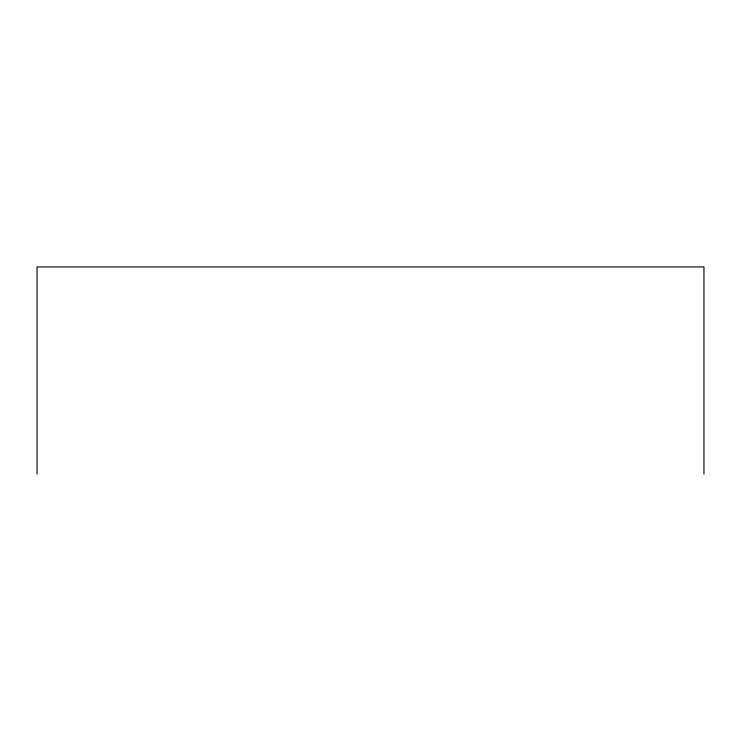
<?xml version="1.0" encoding="UTF-8"?>
<svg xmlns="http://www.w3.org/2000/svg" width="741" height="741" viewBox="0 0 741 741"><rect width="100%" height="100%" fill="white"/><g stroke="black" fill="none" stroke-linecap="round" stroke-linejoin="round"><path stroke-width="1.11" d="M703.95 474.073L703.95 266.927L37.05 266.927L37.05 474.073"/></g></svg>
